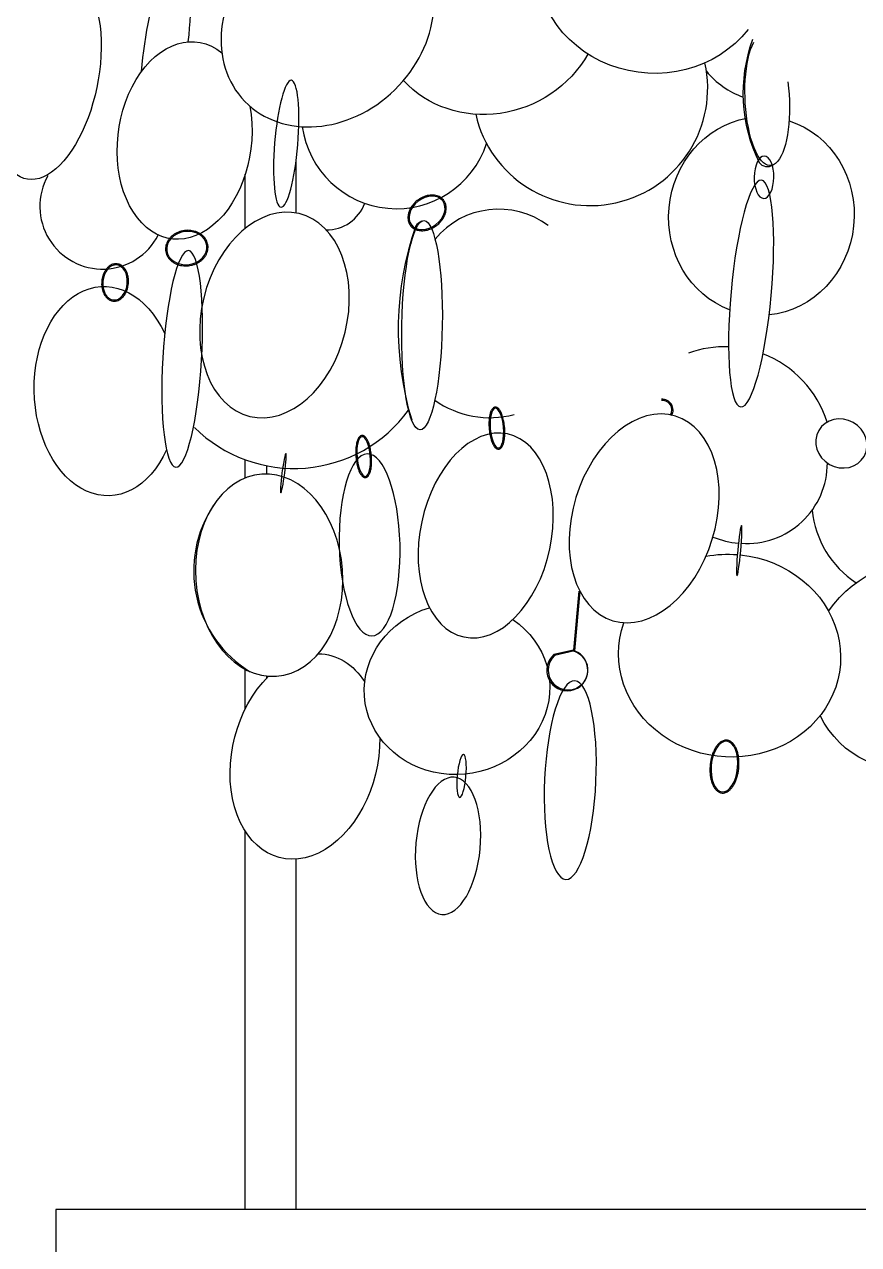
# Model space of a CAD drawing. Header units: millimetres. Extents: x 4532 to 35436, y 20123 to 38427.
# Drawn here: x 16158.6 to 16300, y 35797.4 to 36004.2 of the extents above; entities that cross this region are included whole.
import ezdxf

# ---------------------------------------------------------------- set-up
doc = ezdxf.new("R2010")
doc.units = ezdxf.units.MM
doc.set_wipeout_variables(frame=1)

# ---------------------------------------------------------------- blocks, each defined once
blk = doc.blocks.new('A$C7CFE5BBD')
blk.add_wipeout([(4182.751528438039, 1.523644169765248e-05), (4167.751528437907, 1.523074388387613e-05), (4167.503203957102, 73.85266127727925), (4166.024870655982, 109.66012967268136), (4163.425777644698, 148.36713218013358), (4158.66737842199, 197.08545359750008), (4151.82836986403, 248.5156355817096), (4145.3076082344405, 287.9360508238897), (4138.934105538954, 321.1782782497868), (4132.751528428565, 350.00001527849713), (3642.751528447456, 350.0000152784968), (3638.7977803884223, 331.9027913998142), (3633.75394809542, 307.01033631563166), (3626.1538539093094, 264.31444394893606), (3620.0329742343697, 222.89344209497756), (3614.5787102070485, 176.06729707833188), (3609.687048926664, 113.45673236062271), (3607.7783327039656, 65.31102371389795), (3607.443998574758, 43.80642056268357), (3607.7515284381143, 1.523074388387613e-05), (3592.7515284380397, 1.523644169765248e-05), (3592.7515284380397, 375.00001523644175), (3612.751528438039, 375.00001523644175), (3612.751528438039, 400.00001523644164), (3763.044756494438, 399.99984869588377), (3763.044756494438, 411.85431396589127), (3795.1534450224467, 411.85431396589127), (3795.1534450224467, 475.97759140062124), (3793.164017170201, 480.75655442435595), (3792.6202208849536, 484.48075355769447), (3793.285365491665, 491.54627122885086), (3794.589893263127, 495.48269226921195), (3795.1534450224467, 496.7057929503169), (3795.1534450224467, 503.5538717592957), (3792.0797652650467, 505.7395351661231), (3788.492108748446, 511.2121060971066), (3786.875924903337, 515.8078156915586), (3786.699758172462, 523.516578146628), (3790.6008562097077, 532.358988658562), (3795.1534450224467, 535.8429681176203), (3795.1534450224467, 538.922716703212), (3786.541265968376, 544.398595050776), (3785.319113158621, 540.4240900423326), (3785.1011370492533, 537.0634597347679), (3784.0945091999115, 538.0169853438625), (3781.796377413505, 540.6352514239537), (3779.163004674398, 536.4505053540734), (3776.1690709475597, 533.986839396916), (3772.1561365726698, 532.8317081579708), (3768.8702389673244, 533.3691933219786), (3764.861321456791, 536.0038345842313), (3762.067920737924, 539.8051976879582), (3759.9051925029266, 545.8296892355631), (3759.393791518885, 552.1000437706604), (3760.0352522883386, 556.7898261248115), (3761.9024379331217, 561.7667015208052), (3766.746558171026, 567.0481857923354), (3770.8392247075662, 568.2898264540404), (3770.865899602168, 571.2378597428647), (3766.8335399000525, 572.0727106080255), (3763.1380075052, 574.6761225710247), (3761.2420975629507, 577.5783250113822), (3760.494549680786, 580.0627864648145), (3760.362146865363, 582.5149784698891), (3761.6998458976173, 587.053926084121), (3758.633052335117, 586.4216682086117), (3756.491628875914, 587.1771601618195), (3754.814818238978, 588.9322919032954), (3753.333925626053, 585.2886357097523), (3751.692846217962, 582.986988850549), (3749.6705301072425, 581.5698803451655), (3746.9630060495415, 581.5114424267405), (3744.308717695459, 583.4679350176987), (3741.808299937967, 587.9977443898758), (3740.4176174705694, 593.6035224946769), (3740.113425217791, 601.0180831861854), (3741.737017377648, 606.2316929372761), (3744.0209143635984, 613.3032430790926), (3741.3500488310665, 615.4215810682575), (3737.9916596386593, 612.1707461898908), (3734.370524147195, 611.1379215271305), (3733.7208699198313, 610.1640934608025), (3730.3670263798062, 609.9879703679657), (3726.6729744786667, 611.3973567390775), (3723.548708184887, 614.6489021476199), (3721.438600754933, 619.935012565957), (3720.9810844973294, 623.8470796071286), (3722.1525705059025, 631.939012893561), (3725.260602061314, 638.2892969932649), (3726.001035221626, 639.2784823834448), (3724.939052559629, 641.390854866634), (3723.9380484294315, 649.0456646908107), (3724.3937962720306, 655.3225836307478), (3725.3540195254695, 660.4013684340088), (3727.734064707731, 667.4456324702336), (3729.5140600925884, 670.5861728816595), (3730.887208713015, 672.1515295629225), (3732.745658886398, 673.1282006850271), (3732.7510438254885, 673.4488653423108), (3728.421786861064, 674.7251759879772), (3726.101435136075, 676.6300494371586), (3723.715680822104, 680.1839833776622), (3722.2232706824598, 684.7479662030636), (3721.834818631726, 689.9897342370513), (3722.5210555542512, 694.7128354944199), (3724.220716291423, 699.2140205365998), (3726.1582612283437, 702.1702269119086), (3729.231082139208, 704.9372112655186), (3732.245978961212, 706.2308813454293), (3734.8764998200604, 706.4359947303329), (3737.759956997716, 705.6735501158895), (3739.487649554413, 704.565795276414), (3742.593639401795, 708.2733909965656), (3747.600396112856, 711.1488636335208), (3744.030561007974, 711.1930202305929), (3740.972072688803, 713.2709044869558), (3738.6269424062543, 717.9325005907161), (3737.9692426558445, 721.384073760469), (3737.935240605599, 727.4598629446722), (3739.0098631542196, 733.7830165020283), (3739.825134214947, 736.623557185004), (3740.6406485463267, 738.9194382160216), (3743.7068375203835, 745.1839989045121), (3746.981909873312, 749.6193262689181), (3752.3493750897715, 753.6932787877664), (3754.5421626063785, 754.3206714560628), (3754.5421626063785, 759.2016671529897), (3750.2696687336174, 759.2016671529897), (3750.2696687336174, 767.9957310895594), (3779.9151490145855, 767.9957310895594), (3777.9508069069075, 768.6707334782969), (3774.6059346685133, 771.0954664289801), (3771.699810175953, 775.4970263801521), (3770.2483426502326, 780.2919575115476), (3769.868329032867, 784.7389843017492), (3771.4717168648094, 793.8018721185598), (3774.0740941199388, 798.9858135885964), (3777.438730190137, 802.8217629746838), (3781.410473403172, 805.2485133427455), (3783.403860856628, 805.8207241910912), (3783.403860856628, 810.2306161132916), (3776.4144350064207, 810.2306161132916), (3776.4144350064207, 819.0246800498618), (3796.2856588335208, 819.024680049852), (3795.5113542793183, 822.1709913984461), (3795.11663846147, 827.41925396721), (3795.564638831142, 834.2163422088273), (3796.293779297145, 838.5728090144086), (3798.031551131801, 845.0754825797368), (3800.501762800981, 850.9466143463543), (3802.5613921717627, 854.1612342278012), (3804.3786524683474, 855.9819348301947), (3806.5795247511755, 856.8952993926392), (3807.7247804789113, 861.1196354558969), (3801.2148807778476, 861.1196354558969), (3801.2148807778476, 869.9136993924664), (3963.4832611294446, 869.9136993924664), (3963.4832611294446, 861.1196354558969), (3962.711615020679, 854.62151672173), (3963.8625972728546, 854.3889583888177), (3964.897263831566, 854.0166145915581), (3965.9815839023076, 853.4570232116736), (3967.7706952770313, 852.1261352827652), (3969.344778354639, 850.4661679235049), (3971.792394470369, 846.560283877349), (3973.220273067106, 842.7981411803215), (3974.1101653280025, 833.041096950013), (3972.6351407257944, 827.4593121204797), (3969.409685722628, 823.3018895129511), (3969.409685722628, 819.0246800498618), (3990.6120447026665, 819.0246800498618), (3990.6120447026665, 810.2306161132916), (3992.2656665666004, 803.8201335636423), (3994.4809230870196, 797.7788330249263), (3996.241596875783, 788.2062365027306), (3996.71667114116, 779.6846766881134), (3995.3763584828016, 767.9957310895783), (4025.3421931244416, 767.9957310895594), (4025.3421931244416, 759.2016671529897), (4024.3667442615924, 749.2331503476195), (4028.208209631558, 746.7020162194884), (4030.55245109687, 741.6170480539193), (4031.6838599470193, 733.9291085753376), (4031.3739513939295, 726.7548690945038), (4030.3566117979617, 721.1750247512774), (4028.1721312140176, 714.7498492069736), (4023.9740500059784, 708.5010773350851), (4026.2574403743556, 706.6898047504416), (4029.036237954585, 707.4393142141672), (4033.5932940955727, 707.1109609093365), (4038.9262916411526, 704.337542385642), (4042.2588534556958, 700.8477419510754), (4046.2210886808284, 691.4971411207686), (4046.5116224133653, 686.4975189585547), (4045.0870522896325, 680.337861966102), (4042.024689476643, 675.8260249745455), (4044.8620802441396, 671.3554008157504), (4046.5188519163257, 664.1869724903921), (4046.2801582621228, 658.5529006923258), (4043.7223256411426, 650.6309589049373), (4040.39436510516, 646.0223313634232), (4034.277957375634, 642.453041303114), (4031.816819140458, 642.2304703163715), (4031.688212203161, 640.1848464110172), (4033.20530348696, 637.9856396493116), (4033.8413124736035, 635.928951193593), (4034.405197093714, 631.3333332139558), (4034.242469860143, 625.7377525729152), (4033.4348859742763, 620.2372669746663), (4031.890240615321, 614.4706276081414), (4029.811677054495, 609.6933664932423), (4027.313982884957, 606.469576607812), (4027.3454524111085, 603.722229666131), (4026.3504493332007, 597.4421817130777), (4021.871965856192, 588.9056772283644), (4012.9667181310992, 584.2031805436493), (4011.470501099771, 583.659089936889), (4011.2999511625926, 581.5826147090405), (4008.527954926622, 574.4829124881417), (4003.2376842334875, 569.4837353712468), (3995.621021346212, 567.1623243338103), (3999.23564106813, 563.216573243777), (4002.0098557540596, 556.8824168542682), (4002.422892980431, 550.8824359248616), (3999.9698000419057, 543.1401978281707), (3994.605865832155, 537.2343675481716), (3985.5838150858835, 533.878415871031), (3978.282626700723, 532.9317556746544), (3974.2007522910176, 536.5483904532799), (3971.8312518019798, 530.7808706967305), (3969.5446968848446, 528.0575174524301), (3969.544696884845, 411.85431396589127), (3999.9707308589464, 411.85431396589127), (3999.9707308589464, 399.99984869588377), (4162.75152843804, 400.00001523644164), (4162.75152843804, 375.00001523644175), (4182.751528438039, 375.00001523644175)])
for points in [[(3803.797250969543, 580.7318885881141), (3803.797250969543, 589.764905351567)], [(3795.153445022446, 578.1406972410077), (3795.153445022446, 587.3074287630188)], [(3795.153445022446, 535.842968117624), (3795.153445022446, 538.9227167032113)], [(3798.797250969543, 536.5225276809688), (3798.797250969543, 537.9016634116451)], [(3795.153445022446, 496.7057929503535), (3795.153445022446, 503.5538717592754)], [(3798.797250969543, 501.9455889978599), (3798.797250969543, 502.2674331819908)], [(3795.153445022446, 411.8543139658905), (3795.153445022446, 475.9775914006204)], [(3803.797250969543, 411.8543139658905), (3803.797250969543, 471.2488168425662)]]:
    blk.add_lwpolyline(points)
for points in [[(3851.683010367477, 516.6667625319133), (3850.795184747931, 506.688909938388), (3847.46782439281, 505.9070394793562, 3.642756368384648), (3850.973281482733, 506.5344711943799)], [(3851.873342076931, 516.6498268870673), (3850.973281482733, 506.5344711943799), (3847.555920541668, 505.7314521995759, 3.737367565767641), (3850.825289643228, 506.4996957462317)]]:
    blk.add_lwpolyline(points, format="xyb")
blk.add_lwpolyline([(3999.970730858946, 411.8543139658905), (3763.044756494437, 411.8543139658905), (3763.044756494437, 399.999848695883), (3999.970730858946, 399.999848695883)], close=True)
for centre, radius, start, end in [((3906.197273298723, 601.0223465133495), 26.67775478778334, 160.0533370878954, 206.0880691274659), ((3853.623461662242, 601.910231629332), 19.91640395487999, 192.8865391759918, 12.42103939838742), ((3884.151224165489, 613.5007999090631), 13.89546367479925, 218.8646200428723, 250.5612989308092), ((3820.777170003425, 597.574436347586), 16.10222892320339, 187.8923215656946, 341.6803496088038), ((3883.659134379155, 590.4522694640364), 1.835828084479029, 219.2493981690212, 301.1955797953155), ((3770.96199122936, 581.8576323781199), 10.62020736263412, 150.7064918806026, 332.8731683179751), ((3808.985698756969, 584.7361089040096), 6.832143719151796, 268.7711760767968, 339.9614745526453), ((3838.11992722689, 567.4007281328122), 13.99542439567535, 53.21607210636549, 140.4381908943895), ((3826.117098374965, 576.9672356236879), 2.607709954609562, 113.4208034946008, 142.6873481162591), ((3874.098721336606, 561.0698225455162), 53.019348737179, 160.7521407430566, 196.8845604553236), ((3876.411641701041, 539.8957935044928), 18.17523893705573, 87.92984808582317, 109.6768621774721), ((3876.411641701041, 539.8957935044928), 18.17523893705573, 17.28349467733227, 69.0554119841216), ((3836.570731628428, 562.025558282392), 15.97063541516907, 234.4217464850973, 285.0278060903981), ((3865.848895746549, 547.3580863862335), 1.821341085603152, 329.6825739321593, 94.54032064826484), ((3865.848895746549, 547.3580863862335), 1.630257397896434, 329.6825739321593, 94.54032064826484), ((3803.431630234732, 561.4525541702787), 24.00254000517226, 225.2761351862969, 323.9832132648791), ((3880.211993374603, 538.3675064886374), 13.61406076721007, 265.9069718807321, 0.05167415001652206), ((3806.456369473981, 520.1116776610179), 20.0478686507129, 146.2585829710652, 238.5348409138281), ((3907.942593757736, 532.1217381454808), 16.80022782572527, 185.9661455778196, 236.6463685581518), ((3880.627982274429, 542.1636878514), 17.48530555179084, 249.2325235677542, 263.8545598264504)]:
    blk.add_arc(centre, radius, start, end)
at = {"extrusion": (0, 0, -1)}
for centre, major_axis, ratio, start_param, end_param in [((3864.319777280998, 622.9602112395842), (-19.81850531289755, 1.802366574610203), 0.9319490673849667, 3.686963524551684, 8.973305357756598), ((3809.105430534084, 613.3034375971802), (-14.00901365305213, -13.65318608527153), 0.8341555423514309, -3.141592653589793, 3.141592653589793), ((3781.600227824678, 608.1461032466068), (2.324143652795252, 17.22650109321535), 0.208282221680638, 4.484897114182335, 7.732788063372118), ((3761.64799886887, 603.8165086238914), (3.581673333695291, 17.31801346313941), 0.4826931066615358, -1.370038360525782, 3.586926471235096), ((3784.876476348876, 593.0303093609436), (2.195635121269945, 16.67823566405661), 0.6727932112921453, 1.128012416780692, 6.675485105961559), ((3836.557623655277, 616.0255952734769), (16.98625203860001, 9.588779401997616), 0.9382876510365059, 1.006858605392258, 2.920701219116858), ((3802.100038557754, 592.4770136953484), (0.8778576237167582, 10.7527830155278), 0.1824821069659269, -1.570796326794896, 4.712388980384689), ((3882.645726466584, 580.2277113951313), (1.5262117536224, 16.78195555452568), 0.9326491853110196, 0.2059433585618571, 2.961128173506996), ((3852.505668769973, 561.3689347244253), (-13.31512717354824, -13.42618537554893), 0.9577772673289018, -6.283185307179585, 0), ((3785.244594838794, 574.7987664021239), (3.394926358453996, 0.4642820956239043), 0.8204494013729213, -1.570796326794896, 4.712388980384689), ((3784.463879858817, 556.0105518259261), (1.073420171637115, 18.35345557943262), 0.1786797790869883, -1.570796326794896, 4.712388980384689), ((3771.535960712794, 550.5622825885112), (-0.620175859875603, 17.73057443054124), 0.6851480031350495, 2.188806238012841, 7.295449871857192), ((3862.764821983499, 528.9921745144566), (5.310108754385051, 17.33839484281368), 0.6664617425821586, -1.570796326794896, 4.712388980384689), ((3896.204343530149, 541.6954218671926), (3.843112054902166, -2.188440022873802), 0.9218859310825627, -3.141592653589793, 3.141592653589793), ((3801.610293891663, 536.6625872988407), (0.4478933428863696, 3.344218237428411), 0.0697230272692727, -1.570796326794896, 4.712388980384689), ((3816.230504300012, 524.4900316693274), (-0.3879422114521378, 15.4214728490389), 0.3342656245176715, -1.570796326794896, 4.712388980384689), ((3877.245047776527, 505.7362075894525), (-18.76207605900187, 1.706291076182026), 0.91148744533713, 1.585122038841315, 6.514212582795983), ((3877.245047776527, 505.7362075894525), (-18.76207605897229, 1.706291076215806), 0.9114874453384012, 1.275058395050702, 1.558733751513909), ((3908.275741564375, 503.9089423586302), (10.82440080919424, 14.2481479085506), 0.9513368920373722, 4.646566014793019, 9.876481183785376), ((3805.268664044477, 488.6458825828195), (4.157208452134901, 17.17599815329352), 0.6976769819050977, -0.1546626427273989, 0.5922522678806464), ((3850.244104348563, 484.6370120964748), (0.7615905970325838, 16.82619223076222), 0.2586786968859042, -1.570796326794896, 4.712388980384689), ((3805.268664044477, 488.6458825828195), (4.157208452121869, 17.17599815329333), 0.6976769819060376, 1.218855045670331, 5.440475131785874), ((3831.816640378707, 485.3362785102254), (0.3309334169357856, 3.638885548717488), 0.203566365251756, -1.570796326794896, 4.712388980384689), ((3829.523865513303, 473.5018707796153), (1.057432540120865, 11.62734191251555), 0.4683543603557485, -1.570796326794896, 4.712388980384689), ((3874.001281844368, 466.1432812716848), (-0.8050576842724572, 19.21697839672827), 0.8901644285201611, -6.283185307179585, 0)]:
    blk.add_ellipse(centre, major_axis=major_axis, ratio=ratio, start_param=start_param, end_param=end_param, dxfattribs=at)
at = {"extrusion": (0, 0, -0.9999999999999999)}
for centre, major_axis, ratio, start_param, end_param in [((3883.631382922093, 599.9707255957801), (-0.5330733722123472, 11.19094358414304), 0.3349873001904768, 1.315395768613425, 5.776725742463758), ((3825.971182586018, 580.7615109683866), (2.65194180448885, 2.034031963709144), 0.7432805545716099, -1.570796326794896, 4.712388980384689), ((3800.108134294776, 563.4562872133138), (4.157208452126525, 17.17599815329401), 0.6976769819060304, -1.570796326794896, 4.712388980384689), ((3837.806073758144, 544.2841594924139), (-0.2824398154691356, 3.362236133407122), 0.3334648524173009, -1.570796326794896, 4.712388980384689), ((3835.908145019643, 526.0959381311004), (3.690923139194948, 17.20189896359334), 0.6306715027869427, -1.570796326794896, 4.712388980384689), ((3815.231023962933, 539.4765965794832), (-0.2824398154691356, 3.362236133407122), 0.3334648524173009, -1.570796326794896, 4.712388980384689), ((3799.197418191619, 519.3693368147397), (-1.235332466110037, 17.13158228453188), 0.7259616297754345, -1.570796326794896, 4.712388980384689), ((3878.883925550708, 523.521634052453), (0.3897005532820288, 4.285078626376217), 0.0585265034070481, -1.570796326794896, 4.712388980384689), ((3876.379955468616, 486.9306770701696), (0.3897005532820288, 4.285078626376217), 0.5221907718096901, -1.570796326794896, 4.712388980384689)]:
    blk.add_ellipse(centre, major_axis=major_axis, ratio=ratio, start_param=start_param, end_param=end_param, dxfattribs=at)
at = {"extrusion": (0, 0, -0.9999999999999998)}
for centre, major_axis, ratio, start_param, end_param in [((3882.645726466584, 580.2277113951313), (1.526211753606308, 16.78195555452712), 0.9326491853109969, 3.394391323357663, 6.02719960231148), ((3883.084432423264, 586.8091839320296), (0.0475225570275863, 3.59422473332569), 0.4647886000601515, -7.853981633974483, -1.570796326794896), ((3831.053212012022, 500.0908808861896), (15.63891539374195, 1.789201399634637), 0.92058279066167, -0.8202360676690036, 4.515509809797392)]:
    blk.add_ellipse(centre, major_axis=major_axis, ratio=ratio, start_param=start_param, end_param=end_param, dxfattribs=at)
blk.add_ellipse((3880.897787141879, 567.0923868106947), major_axis=(-1.748133026780764, -19.22216277609288), ratio=0.177371352678372, dxfattribs=at)
for centre, major_axis, ratio, start_param, end_param in [((3801.685321218716, 581.6495376784624), (-0.7343071174097308, 2.507527981447798), 0.0785205488429614, -6.283185307179585, 0), ((3825.1140119464, 561.7255372752588), (0.3363525693892284, 17.72982391936201), 0.1934665437730075, -1.570796326794896, 4.712388980384689)]:
    blk.add_ellipse(centre, major_axis=major_axis, ratio=ratio, start_param=start_param, end_param=end_param)
at = {"extrusion": (0, 0, -0.9999999999999999)}
blk.add_ellipse((3773.085911262406, 568.9775612435224), major_axis=(-0.2700910561295395, -2.969873668509984), ratio=0.6954804136951215, dxfattribs=at)
for points, knots in [([(3824.343033275076, 582.8842687709875), (3824.41911930565, 582.9426265441034), (3824.496996781356, 582.9986485565933), (3824.724563112632, 583.1519615141478), (3824.878079153106, 583.243000062419), (3825.192448308317, 583.4054569808104), (3825.353299097947, 583.4768743698987), (3825.678792144205, 583.5983887069196), (3825.843432360711, 583.6484851506575), (3826.172884603937, 583.726063574959), (3826.337695281927, 583.7535453185592), (3826.663847215332, 583.7850165391028), (3826.825188173654, 583.7890054220952), (3827.140763704407, 583.773038809657), (3827.294998843197, 583.7530811828947), (3827.592724200778, 583.6892309299474), (3827.736214157634, 583.6453334330035), (3827.98561848843, 583.543627181094), (3828.09377135264, 583.4894566601179), (3828.298090351254, 583.3657477175038), (3828.394252448375, 583.296207483163), (3828.572626680227, 583.1429001333345), (3828.654833383483, 583.0591340088322), (3828.803586740603, 582.8789631059662), (3828.870129091931, 582.7825626665763), (3828.986253399493, 582.5790783046432), (3829.03583434955, 582.4720001510032), (3829.117231424174, 582.2493215111353), (3829.149049620817, 582.1337254801219), (3829.194593414988, 581.8962149948966), (3829.208322184892, 581.7743024958218), (3829.217749190841, 581.5263070433903), (3829.213450000247, 581.4002241969029), (3829.187181260761, 581.1459527481966), (3829.165213174801, 581.0177636087792), (3829.104203399595, 580.7612719711651), (3829.06516234254, 580.6329690915918), (3828.970809973576, 580.3781864153025), (3828.915498916558, 580.2517066585751), (3828.789604890717, 580.0024564915839), (3828.719022128764, 579.879686502336), (3828.56377222823, 579.6396847359756), (3828.479105414855, 579.5224536230708), (3828.297056683896, 579.2952842428385), (3828.199675264976, 579.1853467481014), (3827.99373611945, 578.9744229521639), (3827.885179060893, 578.873437428967), (3827.6585794038, 578.6819560052281), (3827.540537610625, 578.5914608154017), (3827.296788973941, 578.4223559751445), (3827.171083025842, 578.3437469178498), (3826.913930576502, 578.1996480092675), (3826.782484999774, 578.1341586008821), (3826.515854240311, 578.0173547557242), (3826.380669932496, 577.966040599571), (3826.108611783395, 577.8784542497051), (3825.971738666794, 577.8421821974371), (3825.698377684374, 577.7853520822282), (3825.561890277229, 577.7647941100913), (3825.291382004947, 577.7398661730149), (3825.157361242836, 577.7354964453298), (3824.893865360038, 577.7432169893327), (3824.764390033994, 577.755307973599), (3824.512063894454, 577.796007059751), (3824.389212943297, 577.8246167182842), (3824.152221261789, 577.8981626904606), (3824.038081308685, 577.9431014650072), (3823.820598314491, 578.048806959825), (3823.717257995017, 578.1095762340155), (3823.523413173363, 578.246056250824), (3823.432913518951, 578.3217678266847), (3823.266626697416, 578.4867997604924), (3823.19084483691, 578.5761176343112), (3823.055547418804, 578.7666032521556), (3822.996034920772, 578.867765707957), (3822.89437155196, 579.0798765473337), (3822.852220214587, 579.1908194340685), (3822.785874652418, 579.4202948435013), (3822.761677624225, 579.5388239491767), (3822.731391742043, 579.7812840891456), (3822.72529982866, 579.9052140923486), (3822.731026468191, 580.1563629967313), (3822.742842916199, 580.2835821976805), (3822.783920781545, 580.5392775462278), (3822.813181141948, 580.6677542283469), (3822.888460608872, 580.9239973207623), (3822.934479293446, 581.0517639434001), (3823.042388898644, 581.3046715697892), (3823.104279614552, 581.4298123586959), (3823.24285438305, 581.6756047449926), (3823.319538191401, 581.7962558009349), (3823.486433741436, 582.0312687418809), (3823.576645087018, 582.1456299021411), (3823.769153072997, 582.3663462121658), (3823.871449140457, 582.4727005763016), (3824.086521185152, 582.6757926968312), (3824.199296431183, 582.7725296961762), (3824.325277982778, 582.8705998907135), (3824.334143406337, 582.8774502665074), (3824.343033275076, 582.8842687709875)], [-1.570796326794896, -1.570796326794896, -1.570796326794896, -1.570796326794896, -1.488232885082337, -1.488232885082337, -1.334219662616835, -1.334219662616835, -1.180206440151333, -1.180206440151333, -1.026193217685831, -1.026193217685831, -0.8721799952203294, -0.8721799952203294, -0.7181667727548275, -0.7181667727548275, -0.5641535502893256, -0.5641535502893256, -0.4101403278238236, -0.4101403278238236, -0.2823182623059683, -0.2823182623059683, -0.1544961967881131, -0.1544961967881131, -0.0266741312702579, -0.0266741312702579, 0.1011479342475973, 0.1011479342475973, 0.2289699997654525, 0.2289699997654525, 0.3567920652833077, 0.3567920652833077, 0.4846141308011629, 0.4846141308011629, 0.6124361963190182, 0.6124361963190182, 0.7402582618368735, 0.7402582618368735, 0.8680803273547287, 0.8680803273547287, 0.995902392872584, 0.995902392872584, 1.123724458390439, 1.123724458390439, 1.251546523908294, 1.251546523908294, 1.379368589426149, 1.379368589426149, 1.507190654944004, 1.507190654944004, 1.63501272046186, 1.63501272046186, 1.762834785979715, 1.762834785979715, 1.89065685149757, 1.89065685149757, 2.018478917015425, 2.018478917015425, 2.146300982533281, 2.146300982533281, 2.274123048051136, 2.274123048051136, 2.401945113568991, 2.401945113568991, 2.529767179086846, 2.529767179086846, 2.657589244604702, 2.657589244604702, 2.785411310122557, 2.785411310122557, 2.913233375640412, 2.913233375640412, 3.041055441158267, 3.041055441158267, 3.168877506676123, 3.168877506676123, 3.296699572193978, 3.296699572193978, 3.424521637711833, 3.424521637711833, 3.552343703229688, 3.552343703229688, 3.680165768747543, 3.680165768747543, 3.807987834265399, 3.807987834265399, 3.935809899783254, 3.935809899783254, 4.063631965301109, 4.063631965301109, 4.191454030818964, 4.191454030818964, 4.319276096336819, 4.319276096336819, 4.447098161854673, 4.447098161854673, 4.57492022737253, 4.57492022737253, 4.702742292890385, 4.702742292890385, 4.712388980384689, 4.712388980384689, 4.712388980384689, 4.712388980384689]), ([(3784.83778371345, 577.7734531828937), (3784.934498109073, 577.7866796148046), (3785.031656085546, 577.7966620738189), (3785.304704158483, 577.81548153947), (3785.48089554915, 577.8168899863995), (3785.830482738533, 577.7982246173233), (3786.003876475766, 577.7781508759399), (3786.344243617412, 577.716855895651), (3786.511215156268, 577.675634862102), (3786.835217027492, 577.5727820515785), (3786.992245721256, 577.511150433802), (3787.292997467655, 577.368608962166), (3787.436718985588, 577.2876989991673), (3787.707695290072, 577.1081274818898), (3787.834948277541, 577.0094654167806), (3788.070078069784, 576.7963194798249), (3788.177952225004, 576.6818349287532), (3788.371730890507, 576.4393962726499), (3788.45763146054, 576.3114422027174), (3788.60528314763, 576.0448530259928), (3788.66702945685, 575.9062200140361), (3788.764740606628, 575.6214710187087), (3788.800701445351, 575.4753599401483), (3788.845897064693, 575.1791589272361), (3788.855130627493, 575.0290756935174), (3788.846699746999, 574.7285606146943), (3788.829037379099, 574.578134893618), (3788.767402349422, 574.2804893346656), (3788.723433639887, 574.1332732603223), (3788.610436156832, 573.8453720698053), (3788.54141130744, 573.7046883510229), (3788.380089274699, 573.4328716440396), (3788.287795012442, 573.3017388068292), (3788.082154057662, 573.051719787185), (3787.968809349495, 572.9328335642967), (3787.723646905364, 572.7096818158207), (3787.591830705849, 572.6054165372079), (3787.312613333608, 572.4135570827675), (3787.16521367335, 572.3259634622991), (3786.857981820216, 572.1691618696241), (3786.698151329041, 572.0999545919512), (3786.369427071568, 571.9812849001646), (3786.200535236017, 571.9318231346006), (3785.857219915986, 571.8536275166007), (3785.682798530765, 571.8248941339589), (3785.332057360651, 571.7887449322188), (3785.155739736427, 571.7813293382678), (3784.804876616141, 571.7880013493159), (3784.630333219804, 571.8020889372019), (3784.286661974711, 571.8515458913207), (3784.117536053618, 571.8869150741411), (3783.788255252966, 571.9783101254179), (3783.628102071383, 572.0343357998681), (3783.320179792794, 572.1660214184121), (3783.172412234217, 572.2416813753698), (3782.892483703476, 572.4112194124064), (3782.760324403793, 572.5050978923719), (3782.514597605132, 572.7092574626477), (3782.401032456055, 572.8195392431262), (3782.195183850101, 573.0542733345683), (3782.102903964031, 573.1787259376761), (3781.941933441532, 573.4391348920217), (3781.873247489191, 573.5750898520382), (3781.761264706587, 573.8554132199533), (3781.717972322342, 573.9997774931871), (3781.657925429728, 574.2934854616797), (3781.641173058979, 574.4428227478093), (3781.634597229106, 574.7428609460512), (3781.644772539414, 574.8935553301744), (3781.69166958248, 575.1927134835896), (3781.728387681334, 575.3411727515086), (3781.827292667676, 575.6324605631562), (3781.88947547178, 575.7752871371376), (3782.037660339938, 576.0522008494045), (3782.123659174282, 576.1862876143459), (3782.31736832063, 576.4429352246261), (3782.425076429707, 576.5654961311411), (3782.659719419931, 576.7966282772286), (3782.786652690123, 576.9051993667999), (3783.056939693317, 577.1062102532633), (3783.200291937716, 577.1986495678466), (3783.500333787848, 577.3655867590605), (3783.657021754861, 577.440083960133), (3783.980421203512, 577.5696762788612), (3784.147130815578, 577.6247707189796), (3784.487081413656, 577.7144673969051), (3784.660320338011, 577.7490691054882), (3784.835940750581, 577.7732008437779), (3784.836862211905, 577.7733271605139), (3784.83778371345, 577.7734531828937)], [-1.570796326794896, -1.570796326794896, -1.570796326794896, -1.570796326794896, -1.489071723253012, -1.489071723253012, -1.341436436922862, -1.341436436922862, -1.193801150592712, -1.193801150592712, -1.046165864262562, -1.046165864262562, -0.8985305779324121, -0.8985305779324121, -0.7508952916022622, -0.7508952916022622, -0.6032600052721122, -0.6032600052721122, -0.4556247189419623, -0.4556247189419623, -0.3079894326118123, -0.3079894326118123, -0.1603541462816624, -0.1603541462816624, -0.0127188599515125, -0.0127188599515125, 0.1349164263786375, 0.1349164263786375, 0.2825517127087874, 0.2825517127087874, 0.4301869990389374, 0.4301869990389374, 0.5778222853690873, 0.5778222853690873, 0.7254575716992373, 0.7254575716992373, 0.8730928580293873, 0.8730928580293873, 1.020728144359537, 1.020728144359537, 1.168363430689687, 1.168363430689687, 1.315998717019837, 1.315998717019837, 1.463634003349987, 1.463634003349987, 1.611269289680137, 1.611269289680137, 1.758904576010287, 1.758904576010287, 1.906539862340437, 1.906539862340437, 2.054175148670587, 2.054175148670587, 2.201810435000737, 2.201810435000737, 2.349445721330887, 2.349445721330887, 2.497081007661037, 2.497081007661037, 2.644716293991187, 2.644716293991187, 2.792351580321337, 2.792351580321337, 2.939986866651487, 2.939986866651487, 3.087622152981636, 3.087622152981636, 3.235257439311787, 3.235257439311787, 3.382892725641937, 3.382892725641937, 3.530528011972087, 3.530528011972087, 3.678163298302237, 3.678163298302237, 3.825798584632387, 3.825798584632387, 3.973433870962537, 3.973433870962537, 4.121069157292686, 4.121069157292686, 4.268704443622837, 4.268704443622837, 4.416339729952986, 4.416339729952986, 4.563975016283137, 4.563975016283137, 4.711610302613287, 4.711610302613287, 4.712388980384689, 4.712388980384689, 4.712388980384689, 4.712388980384689]), ([(3772.798513785503, 565.8173892210507), (3772.733705125898, 565.8232831550449), (3772.669249640927, 565.8330544806122), (3772.515323148607, 565.8658492325376), (3772.426511695234, 565.892683477552), (3772.253078598969, 565.9609610721272), (3772.16845864672, 566.0023997775897), (3772.00471008875, 566.0989378964332), (3771.925580324754, 566.1540336654907), (3771.773842225291, 566.2767838886975), (3771.701231715011, 566.344436626885), (3771.563347973544, 566.4911274208607), (3771.498072938735, 566.5701651825257), (3771.351045031075, 566.7720183678357), (3771.273133647253, 566.8997127043585), (3771.13448353214, 567.1715305427242), (3771.073743963821, 567.3156551954489), (3770.970588065484, 567.6166088292994), (3770.928172775402, 567.773437130094), (3770.86247792494, 568.095831692397), (3770.839199611135, 568.261395737125), (3770.812213378176, 568.5970991301037), (3770.808506211881, 568.7672353605776), (3770.820686980242, 569.107806640448), (3770.836574954305, 569.2782382097248), (3770.887548252449, 569.6151108145168), (3770.922632881822, 569.7815484450584), (3771.011189144196, 570.1062359034004), (3771.064659453437, 570.2644828290831), (3771.18879496973, 570.5687800281485), (3771.259458549936, 570.7148283955794), (3771.416452629757, 570.9909821790679), (3771.502782030646, 571.1210871785333), (3771.689288793106, 571.361907070157), (3771.789467320461, 571.4726229799599), (3772.001569226533, 571.6715061890463), (3772.113498387425, 571.7596737521853), (3772.325430112167, 571.8968449325803), (3772.423901339618, 571.950054413468), (3772.625369886027, 572.0380074388268), (3772.728369591965, 572.072744783658), (3772.936844553773, 572.1225891225076), (3773.042316553623, 572.1376876054019), (3773.253297401508, 572.147589510776), (3773.358796061108, 572.1423880817638), (3773.567206826734, 572.1117511988305), (3773.670107698392, 572.0863192736324), (3773.870864525528, 572.0160398481567), (3773.968715521831, 571.9712012027776), (3774.157345838179, 571.8634795329453), (3774.248127013885, 571.8006039623324), (3774.421064009632, 571.658463450909), (3774.503224085351, 571.579201713208), (3774.657728674214, 571.4060618231342), (3774.730076432843, 571.3121839234991), (3774.864006550608, 571.1116576825771), (3774.925590373434, 571.0050087005984), (3775.03721132482, 570.7808724679671), (3775.0872486716, 570.6633848268575), (3775.17514118538, 570.4196086363554), (3775.212996000748, 570.2933202594904), (3775.276038237065, 570.0340891392589), (3775.301225179141, 569.9011470687728), (3775.338610676266, 569.6308512057913), (3775.35080884866, 569.4934984292522), (3775.362073678556, 569.2166939457566), (3775.361140143625, 569.0772434495193), (3775.346185212988, 568.7985925098219), (3775.332163845454, 568.659393350772), (3775.291266233693, 568.3835923784682), (3775.26439023807, 568.2469918190654), (3775.198201510215, 567.978695172762), (3775.158889222981, 567.8470002050199), (3775.06842068167, 567.5907456906316), (3775.017265006874, 567.466187011396), (3774.903861424336, 567.2263295656339), (3774.84161409023, 567.111031284734), (3774.706919930675, 566.8916918609793), (3774.634473388873, 566.7876507210931), (3774.480400399221, 566.5926879011713), (3774.398773454104, 566.5017658158358), (3774.227487159867, 566.334775178173), (3774.137825925693, 566.2587063768915), (3773.951779927567, 566.1230408897427), (3773.855391752764, 566.0634455197178), (3773.657442157364, 565.9622203684448), (3773.55587740758, 565.9205953295495), (3773.349476285079, 565.8565950762168), (3773.244640653986, 565.8342280261022), (3773.034006526959, 565.809621186756), (3772.928216000353, 565.8073883978104), (3772.814992988573, 565.8159536172207), (3772.806750542459, 565.8166401406088), (3772.798513785503, 565.8173892210507)], [0, 0, 0, 0, 0.0831196244166834, 0.0831196244166834, 0.2005390854924466, 0.2005390854924466, 0.3179585465682098, 0.3179585465682098, 0.4353780076439729, 0.4353780076439729, 0.5527974687197361, 0.5527974687197361, 0.6702169297954993, 0.6702169297954993, 0.8345495297735359, 0.8345495297735359, 0.9988821297515724, 0.9988821297515724, 1.163214729729609, 1.163214729729609, 1.327547329707645, 1.327547329707645, 1.491879929685682, 1.491879929685682, 1.656212529663718, 1.656212529663718, 1.820545129641755, 1.820545129641755, 1.984877729619791, 1.984877729619791, 2.149210329597828, 2.149210329597828, 2.313542929575864, 2.313542929575864, 2.477875529553901, 2.477875529553901, 2.642208129531937, 2.642208129531937, 2.776667878300228, 2.776667878300228, 2.911127627068518, 2.911127627068518, 3.045587375836809, 3.045587375836809, 3.1800471246051, 3.1800471246051, 3.31450687337339, 3.31450687337339, 3.448966622141681, 3.448966622141681, 3.583426370909971, 3.583426370909971, 3.717886119678262, 3.717886119678262, 3.852345868446553, 3.852345868446553, 3.986805617214843, 3.986805617214843, 4.121265365983134, 4.121265365983134, 4.255725114751425, 4.255725114751425, 4.390184863519715, 4.390184863519715, 4.524644612288006, 4.524644612288006, 4.659104361056295, 4.659104361056295, 4.793564109824587, 4.793564109824587, 4.928023858592878, 4.928023858592878, 5.062483607361168, 5.062483607361168, 5.196943356129459, 5.196943356129459, 5.331403104897749, 5.331403104897749, 5.46586285366604, 5.46586285366604, 5.600322602434331, 5.600322602434331, 5.734782351202622, 5.734782351202622, 5.869242099970911, 5.869242099970911, 6.003701848739202, 6.003701848739202, 6.138161597507493, 6.138161597507493, 6.272621346275784, 6.272621346275784, 6.283185307179585, 6.283185307179585, 6.283185307179585, 6.283185307179585]), ([(3836.494473147588, 544.1739803676646), (3836.48653481968, 544.2684802630138), (3836.479901050192, 544.3630896593131), (3836.463979446828, 544.646323753117), (3836.458679010717, 544.8343492616586), (3836.458873144908, 545.2039510703216), (3836.464366880395, 545.3855215918775), (3836.486079344442, 545.7375795212611), (3836.502295651098, 545.9080606771786), (3836.545191434303, 546.2337172912703), (3836.571864976697, 546.3888857550373), (3836.628760662254, 546.6501088194236), (3836.657097645428, 546.7596825030669), (3836.720050358945, 546.9655174025138), (3836.754656663372, 547.0617786469556), (3836.823157063602, 547.2230102503127), (3836.855937052318, 547.2904587643607), (3836.92616787463, 547.4154854351109), (3836.963613638862, 547.4730777805125), (3837.033422064593, 547.5639696556063), (3837.064517447874, 547.5996684922757), (3837.130238913382, 547.6649247484202), (3837.164878308282, 547.6944897092217), (3837.229823178121, 547.7406224293554), (3837.259339082379, 547.7586098102656), (3837.320661880574, 547.7896282198526), (3837.352473651208, 547.8026508495132), (3837.417873768052, 547.8229897409947), (3837.45145709909, 547.8302942804912), (3837.519414374929, 547.8387099761785), (3837.553773687894, 547.8398170639448), (3837.622136087597, 547.8358942365776), (3837.65612754782, 547.8308722855909), (3837.722893295377, 547.8152343573784), (3837.755667143301, 547.8046293119587), (3837.81962145647, 547.7785302890152), (3837.850808051331, 547.7630418873778), (3837.91158620673, 547.7277718154983), (3837.941183631807, 547.7079904229067), (3837.998953621227, 547.664538520683), (3838.027129441882, 547.6408661904316), (3838.097782991626, 547.5755196891878), (3838.139386206432, 547.5312201585075), (3838.22019312307, 547.4342690235972), (3838.259395905105, 547.3816081920559), (3838.335692584198, 547.268282577108), (3838.372783507952, 547.2076142774931), (3838.444929535766, 547.078643540448), (3838.479982287539, 547.0103401137785), (3838.56327301529, 546.834244607835), (3838.610360170864, 546.7224903268543), (3838.69972133762, 546.4855655180909), (3838.74199038008, 546.3603969696596), (3838.821169565348, 546.0986907031656), (3838.858077132758, 545.962155293968), (3838.92598430251, 545.6800462224674), (3838.956982479987, 545.5344748126845), (3839.012574464406, 545.2368391163218), (3839.03716744218, 545.0847770085711), (3839.079537301881, 544.7768533044182), (3839.097313708775, 544.6209938506981), (3839.130683950007, 544.2538876496874), (3839.143362779145, 544.0422290415772), (3839.155339961497, 543.6238870844281), (3839.154638883516, 543.4172135025183), (3839.139809263728, 543.0154573292275), (3839.125683629045, 542.8203851738399), (3839.08860729574, 542.4867588671659), (3839.068116566024, 542.3448990987999), (3839.019137710598, 542.0748861135835), (3838.99065506351, 541.9467367759244), (3838.925882744868, 541.7063392639429), (3838.889605460372, 541.5940932091944), (3838.819216182605, 541.4130451857964), (3838.786836108749, 541.340393098948), (3838.717289899916, 541.2054426407012), (3838.680130982164, 541.143132563393), (3838.610161628374, 541.0435477229803), (3838.578562261686, 541.0038959421254), (3838.511635804058, 540.9311853448198), (3838.476296503886, 540.8981157835842), (3838.410529159042, 540.8467113354745), (3838.381022886289, 540.8267593605015), (3838.319531014513, 540.7918345874095), (3838.287538196459, 540.7768689222903), (3838.221469542161, 540.7527381861619), (3838.187395582183, 540.743586433764), (3838.118111085587, 540.7317267053331), (3838.082915389594, 540.729026715333), (3838.01263276648, 540.7301643746941), (3837.977561222131, 540.733995599152), (3837.908558401661, 540.7476973802004), (3837.874630162292, 540.7575551303489), (3837.808419668032, 540.7825513214375), (3837.776131100811, 540.7976821038792), (3837.713252455087, 540.8325486745489), (3837.682655355751, 540.8522834584619), (3837.622989248168, 540.8958928657266), (3837.593916159447, 540.9197694301874), (3837.537080305254, 540.9713790069836), (3837.509316001004, 540.9991141899409), (3837.437080713546, 541.077660006009), (3837.393579078987, 541.1316774739571), (3837.309138792192, 541.2492971282372), (3837.268204404598, 541.3129068268499), (3837.188741139693, 541.4492573691568), (3837.150216134298, 541.5220003346949), (3837.075621939297, 541.6760632453988), (3837.039555234576, 541.7573833989481), (3836.970038720789, 541.9279219666532), (3836.936590397007, 542.0171400003055), (3836.857409841181, 542.2464508787416), (3836.813330151988, 542.3906935787563), (3836.732045186658, 542.6916471010227), (3836.694843031615, 542.8483541642236), (3836.628020335895, 543.1709266860307), (3836.59840147608, 543.3367885286025), (3836.547342159294, 543.6741027833814), (3836.525902626719, 543.845551669252), (3836.503616313774, 544.0698834770628), (3836.498846799343, 544.1219152932208), (3836.494473147588, 544.1739803676646)], [-1.570796326794896, -1.570796326794896, -1.570796326794896, -1.570796326794896, -1.488040387164065, -1.488040387164065, -1.322528507902403, -1.322528507902403, -1.157016628640741, -1.157016628640741, -0.9915047493790796, -0.9915047493790796, -0.8259928701174178, -0.8259928701174178, -0.6947795298803778, -0.6947795298803778, -0.5635661896433375, -0.5635661896433375, -0.4572649657522435, -0.4572649657522435, -0.3509637418611495, -0.3509637418611495, -0.2727841680885892, -0.2727841680885892, -0.1946045943160288, -0.1946045943160288, -0.1341183553906568, -0.1341183553906568, -0.0736321164652848, -0.0736321164652848, -0.0131458775399128, -0.0131458775399128, 0.0473403613854592, 0.0473403613854592, 0.1078266003108312, 0.1078266003108312, 0.1683128392362032, 0.1683128392362032, 0.2287990781615752, 0.2287990781615752, 0.2892853170869472, 0.2892853170869472, 0.3497715560123193, 0.3497715560123193, 0.4443306271347611, 0.4443306271347611, 0.5388896982572029, 0.5388896982572029, 0.6334487693796449, 0.6334487693796449, 0.7280078405020868, 0.7280078405020868, 0.8650519423457557, 0.8650519423457557, 1.002096044189424, 1.002096044189424, 1.139140146033093, 1.139140146033093, 1.276184247876762, 1.276184247876762, 1.413228349720431, 1.413228349720431, 1.5502724515641, 1.5502724515641, 1.734961870426496, 1.734961870426496, 1.919651289288891, 1.919651289288891, 2.104340708151287, 2.104340708151287, 2.250514344478286, 2.250514344478286, 2.396687980805285, 2.396687980805285, 2.542861617132284, 2.542861617132284, 2.652446721010086, 2.652446721010086, 2.762031824887887, 2.762031824887887, 2.844350713333922, 2.844350713333922, 2.926669601779955, 2.926669601779955, 2.988761120576136, 2.988761120576136, 3.050852639372317, 3.050852639372317, 3.112944158168498, 3.112944158168498, 3.175035676964678, 3.175035676964678, 3.237127195760859, 3.237127195760859, 3.29921871455704, 3.29921871455704, 3.361310233353221, 3.361310233353221, 3.423401752149402, 3.423401752149402, 3.485493270945582, 3.485493270945582, 3.547584789741764, 3.547584789741764, 3.650383300872965, 3.650383300872965, 3.753181812004168, 3.753181812004168, 3.85598032313537, 3.85598032313537, 3.958778834266572, 3.958778834266572, 4.061577345397775, 4.061577345397775, 4.212881579736958, 4.212881579736958, 4.364185814076141, 4.364185814076141, 4.515490048415324, 4.515490048415324, 4.666794282754507, 4.666794282754507, 4.712388980384689, 4.712388980384689, 4.712388980384689, 4.712388980384689]), ([(3813.919423352319, 539.3664174547339), (3813.911485024411, 539.460917350083), (3813.904851254982, 539.5555267463824), (3813.888929651559, 539.8387608401863), (3813.883629215507, 540.0267863487279), (3813.883823349697, 540.3963881573909), (3813.889317085126, 540.5779586789467), (3813.911029549174, 540.9300166083885), (3813.927245855888, 541.1004977642478), (3813.970141639034, 541.4261543783396), (3813.996815181428, 541.5813228421648), (3814.053710866985, 541.8425459064929), (3814.082047850217, 541.9521195901943), (3814.145000563676, 542.1579544896413), (3814.179606868103, 542.2542157340831), (3814.248107268333, 542.4154473374401), (3814.280887257049, 542.4828958514299), (3814.351118079361, 542.6079225221802), (3814.388563843593, 542.66551486764), (3814.458372269382, 542.7564067427338), (3814.489467652606, 542.7921055793449), (3814.555189118171, 542.8573618354894), (3814.589828513013, 542.8869267963491), (3814.654773382852, 542.9330595164829), (3814.684289287168, 542.9510468973931), (3814.745612085306, 542.9820653069219), (3814.77742385594, 542.9950879365824), (3814.842823972784, 543.0154268280639), (3814.876407303822, 543.0227313675605), (3814.94436457966, 543.0311470632478), (3814.978723892684, 543.0322541510141), (3815.047086292387, 543.0283313236469), (3815.081077752609, 543.0233093727184), (3815.147843500166, 543.0076714444476), (3815.180617348033, 542.997066399028), (3815.244571661202, 542.9709673760844), (3815.275758256063, 542.9554789745052), (3815.33653641152, 542.9202089025675), (3815.366133836538, 542.900427509976), (3815.423903825958, 542.8569756077522), (3815.452079646613, 542.8333032775008), (3815.522733196416, 542.767956776257), (3815.564336411222, 542.723657245635), (3815.645143327802, 542.6267061106664), (3815.684346109894, 542.5740452791251), (3815.76064278893, 542.4607196642355), (3815.797733712683, 542.4000513645624), (3815.869879740498, 542.2710806275172), (3815.904932492329, 542.2027772008478), (3815.988223220022, 542.0266816949043), (3816.035310375595, 541.9149274139236), (3816.124671542351, 541.6780026051601), (3816.166940584812, 541.5528340567289), (3816.24611977008, 541.2911277902349), (3816.283027337548, 541.1545923810372), (3816.350934507242, 540.8724833095366), (3816.381932684777, 540.726911899812), (3816.437524669196, 540.429276203391), (3816.462117646912, 540.2772140956986), (3816.504487506612, 539.9692903914874), (3816.522263913565, 539.8134309377674), (3816.555634154796, 539.4463247367567), (3816.568312983876, 539.2346661287047), (3816.580290166228, 538.8163241714974), (3816.579589088306, 538.6096505895875), (3816.56475946846, 538.2078944162968), (3816.550633833776, 538.0128222609092), (3816.51355750053, 537.6791959542352), (3816.493066770814, 537.5373361858692), (3816.44408791533, 537.2673232006528), (3816.415605268241, 537.1391738629936), (3816.3508329496, 536.8987763510122), (3816.314555665162, 536.7865302963219), (3816.244166387394, 536.6054822728656), (3816.211786313481, 536.5328301860172), (3816.142240104647, 536.3978797277705), (3816.105081186895, 536.3355696504623), (3816.035111833105, 536.2359848100496), (3816.003512466417, 536.1963330292529), (3815.936586008847, 536.1236224318891), (3815.901246708676, 536.0905528706535), (3815.835479363832, 536.0391484225438), (3815.805973091021, 536.0191964475707), (3815.744481219244, 535.984271674537), (3815.71248840119, 535.9693060093596), (3815.646419746892, 535.9451752732311), (3815.612345786973, 535.9360235208333), (3815.543061290318, 535.9241637924606), (3815.507865594325, 535.9214638024605), (3815.437582971212, 535.9226014618216), (3815.402511426862, 535.9264326862212), (3815.333508606451, 535.9401344673279), (3815.299580367024, 535.9499922174764), (3815.233369872763, 535.9749884085068), (3815.2010813056, 535.9901191909485), (3815.138202659877, 536.0249857616764), (3815.107605560541, 536.0447205455312), (3815.047939452958, 536.0883299527959), (3815.018866364237, 536.1122065173149), (3814.962030510043, 536.1638160940529), (3814.934266205793, 536.1915512770684), (3814.862030918277, 536.2700970930782), (3814.818529283777, 536.3241145610846), (3814.734088996924, 536.4417342153065), (3814.693154609329, 536.5053439139774), (3814.613691344424, 536.6416944562843), (3814.575166339029, 536.7144374217642), (3814.500572144028, 536.8685003325263), (3814.464505439366, 536.9498204860174), (3814.39498892552, 537.1203590537807), (3814.361540601738, 537.2095770873748), (3814.282360045971, 537.4388879658691), (3814.238280356778, 537.5831306658256), (3814.156995391448, 537.884084188092), (3814.119793236347, 538.040791251351), (3814.052970540626, 538.3633637731), (3814.023351680811, 538.52922561573), (3813.972292364026, 538.8665398704507), (3813.950852831451, 539.0379887563795), (3813.928566518505, 539.2623205641321), (3813.923797004074, 539.3143523802901), (3813.919423352319, 539.3664174547339)], [-1.570796326794896, -1.570796326794896, -1.570796326794896, -1.570796326794896, -1.488040387164065, -1.488040387164065, -1.322528507902403, -1.322528507902403, -1.157016628640741, -1.157016628640741, -0.9915047493790796, -0.9915047493790796, -0.8259928701174178, -0.8259928701174178, -0.6947795298803778, -0.6947795298803778, -0.5635661896433375, -0.5635661896433375, -0.4572649657522435, -0.4572649657522435, -0.3509637418611495, -0.3509637418611495, -0.2727841680885892, -0.2727841680885892, -0.1946045943160288, -0.1946045943160288, -0.1341183553906568, -0.1341183553906568, -0.0736321164652848, -0.0736321164652848, -0.0131458775399128, -0.0131458775399128, 0.0473403613854592, 0.0473403613854592, 0.1078266003108312, 0.1078266003108312, 0.1683128392362032, 0.1683128392362032, 0.2287990781615752, 0.2287990781615752, 0.2892853170869472, 0.2892853170869472, 0.3497715560123193, 0.3497715560123193, 0.4443306271347611, 0.4443306271347611, 0.5388896982572029, 0.5388896982572029, 0.6334487693796449, 0.6334487693796449, 0.7280078405020868, 0.7280078405020868, 0.8650519423457557, 0.8650519423457557, 1.002096044189424, 1.002096044189424, 1.139140146033093, 1.139140146033093, 1.276184247876762, 1.276184247876762, 1.413228349720431, 1.413228349720431, 1.5502724515641, 1.5502724515641, 1.734961870426496, 1.734961870426496, 1.919651289288891, 1.919651289288891, 2.104340708151287, 2.104340708151287, 2.250514344478286, 2.250514344478286, 2.396687980805285, 2.396687980805285, 2.542861617132284, 2.542861617132284, 2.652446721010086, 2.652446721010086, 2.762031824887887, 2.762031824887887, 2.844350713333922, 2.844350713333922, 2.926669601779955, 2.926669601779955, 2.988761120576136, 2.988761120576136, 3.050852639372317, 3.050852639372317, 3.112944158168498, 3.112944158168498, 3.175035676964678, 3.175035676964678, 3.237127195760859, 3.237127195760859, 3.29921871455704, 3.29921871455704, 3.361310233353221, 3.361310233353221, 3.423401752149402, 3.423401752149402, 3.485493270945582, 3.485493270945582, 3.547584789741764, 3.547584789741764, 3.650383300872965, 3.650383300872965, 3.753181812004168, 3.753181812004168, 3.85598032313537, 3.85598032313537, 3.958778834266572, 3.958778834266572, 4.061577345397775, 4.061577345397775, 4.212881579736958, 4.212881579736958, 4.364185814076141, 4.364185814076141, 4.515490048415324, 4.515490048415324, 4.666794282754507, 4.666794282754507, 4.712388980384689, 4.712388980384689, 4.712388980384689, 4.712388980384689]), ([(3873.952028599484, 487.1514815236478), (3873.962366999218, 487.2651607455955), (3873.975015081847, 487.3786298435916), (3874.019918962065, 487.718469360032), (3874.059092184911, 487.9432056132973), (3874.154963941695, 488.3831435365755), (3874.211660755191, 488.5983408274515), (3874.34138029363, 489.0142398512726), (3874.414400264304, 489.2149378967042), (3874.575293056991, 489.5972426553526), (3874.663161947774, 489.7788472531283), (3874.852105803064, 490.11882582412), (3874.953176195067, 490.2772012279638), (3875.16683384401, 490.5670581499035), (3875.279419660135, 490.6985481090414), (3875.514487762852, 490.9313131750714), (3875.636984715737, 491.032604197102), (3875.850367783078, 491.1750369721594), (3875.93908130992, 491.2250739100891), (3876.119580942355, 491.3081745750424), (3876.211375700052, 491.3412308911829), (3876.381403471725, 491.3851942727379), (3876.459353909395, 491.3988612451394), (3876.615441786391, 491.4130396893634), (3876.693573224566, 491.4135456932163), (3876.848726627159, 491.4012531579392), (3876.925739529168, 491.3884549700342), (3877.077375792174, 491.3498654588511), (3877.151993427109, 491.3240801772372), (3877.297821291406, 491.260185294439), (3877.369031854763, 491.2220823398129), (3877.507375174991, 491.134367108174), (3877.574511680028, 491.0847583066243), (3877.704309750032, 490.9748299392559), (3877.766975028531, 490.9145107448021), (3877.943826174629, 490.7229759565125), (3878.051555613147, 490.5781112851728), (3878.248018528135, 490.2559045788403), (3878.336758535563, 490.0785381806236), (3878.493907122323, 489.6962538450643), (3878.562308257362, 489.4913294628532), (3878.677493484432, 489.0595107197914), (3878.72427081221, 488.8326191627457), (3878.795225265236, 488.3631247981139), (3878.819398322757, 488.1205282857445), (3878.844629864998, 487.6264050539503), (3878.845686505058, 487.3748858271319), (3878.82472615931, 486.8700065912017), (3878.802709049345, 486.6166543988547), (3878.73622531354, 486.1152745901527), (3878.69176008445, 485.8672546699563), (3878.581567805235, 485.3835463678151), (3878.515843764504, 485.1478651058897), (3878.364819674029, 484.6954584352243), (3878.279524571179, 484.4787386897406), (3878.091424339891, 484.0703007160373), (3877.988626228329, 483.8785845345155), (3877.767786253102, 483.5254944725348), (3877.649750981687, 483.3641140331783), (3877.400683170625, 483.0763758685243), (3877.269642615607, 482.9499966027834), (3877.041555767795, 482.7717162125082), (3876.94747489339, 482.7089851397359), (3876.755250959399, 482.602767536071), (3876.657094667116, 482.5592861824589), (3876.479320924936, 482.5002000485001), (3876.400236530029, 482.48062660301), (3876.241365865488, 482.4549788241311), (3876.161583471843, 482.4489116963268), (3876.00261809232, 482.4506172270667), (3875.923444539167, 482.4583924762592), (3875.767098551998, 482.4876416966472), (3875.689934560887, 482.509110897201), (3875.538813339463, 482.5651545019391), (3875.464858045543, 482.5997211216054), (3875.320992805329, 482.6811233683293), (3875.251079514772, 482.7279537898175), (3875.115801027718, 482.8330180392986), (3875.050431432293, 482.8912505376538), (3874.924539159492, 483.0183229228751), (3874.864013472197, 483.0871636877455), (3874.677770152022, 483.3240987232457), (3874.561886831161, 483.5114246847843), (3874.381776391445, 483.8765020787869), (3874.311838440979, 484.0455925930328), (3874.188313555878, 484.4035363498879), (3874.134730893162, 484.5923903557741), (3874.044745522584, 484.9858173910798), (3874.008346028484, 485.1903880765931), (3873.953332783745, 485.6108140721371), (3873.934720971945, 485.8266657771346), (3873.91558838377, 486.2649238799968), (3873.915068523002, 486.4873261911598), (3873.929172389533, 486.8574088509813), (3873.938672516993, 487.0046203931597), (3873.952028599484, 487.1514815236478)], [-1.570796326794896, -1.570796326794896, -1.570796326794896, -1.570796326794896, -1.4930128844694, -1.4930128844694, -1.33672923783606, -1.33672923783606, -1.18044559120272, -1.18044559120272, -1.024161944569379, -1.024161944569379, -0.8678782979360393, -0.8678782979360393, -0.7115946513026989, -0.7115946513026989, -0.5553110046693586, -0.5553110046693586, -0.3990273580360181, -0.3990273580360181, -0.2919005700433279, -0.2919005700433279, -0.1847737820506377, -0.1847737820506377, -0.0954237954919418, -0.0954237954919418, -0.0060738089332458, -0.0060738089332458, 0.0832761776254501, 0.0832761776254501, 0.172626164184146, 0.172626164184146, 0.261976150742842, 0.261976150742842, 0.3513261373015379, 0.3513261373015379, 0.440676123860234, 0.440676123860234, 0.6133593071806464, 0.6133593071806464, 0.7860424905010586, 0.7860424905010586, 0.9587256738214708, 0.9587256738214708, 1.131408857141883, 1.131408857141883, 1.304092040462295, 1.304092040462295, 1.476775223782707, 1.476775223782707, 1.64945840710312, 1.64945840710312, 1.822141590423532, 1.822141590423532, 1.994824773743944, 1.994824773743944, 2.167507957064357, 2.167507957064357, 2.340191140384769, 2.340191140384769, 2.512874323705181, 2.512874323705181, 2.685557507025594, 2.685557507025594, 2.801520169626095, 2.801520169626095, 2.917482832226597, 2.917482832226597, 3.008626677555018, 3.008626677555018, 3.09977052288344, 3.09977052288344, 3.190914368211863, 3.190914368211863, 3.282058213540285, 3.282058213540285, 3.373202058868707, 3.373202058868707, 3.464345904197129, 3.464345904197129, 3.555489749525551, 3.555489749525551, 3.646633594853973, 3.646633594853973, 3.848182700927909, 3.848182700927909, 4.000926415552967, 4.000926415552967, 4.153670130178025, 4.153670130178025, 4.306413844803084, 4.306413844803084, 4.459157559428143, 4.459157559428143, 4.611901274053201, 4.611901274053201, 4.712388980384689, 4.712388980384689, 4.712388980384689, 4.712388980384689])]:
    blk.add_open_spline(points, degree=3, knots=knots)

msp = doc.modelspace()

# ---------------------------------------------------------------- block references
msp.add_blockref('A$C7CFE5BBD', (12400.88081601614, 35391.4845744732))

doc.saveas('drawing.dxf')
